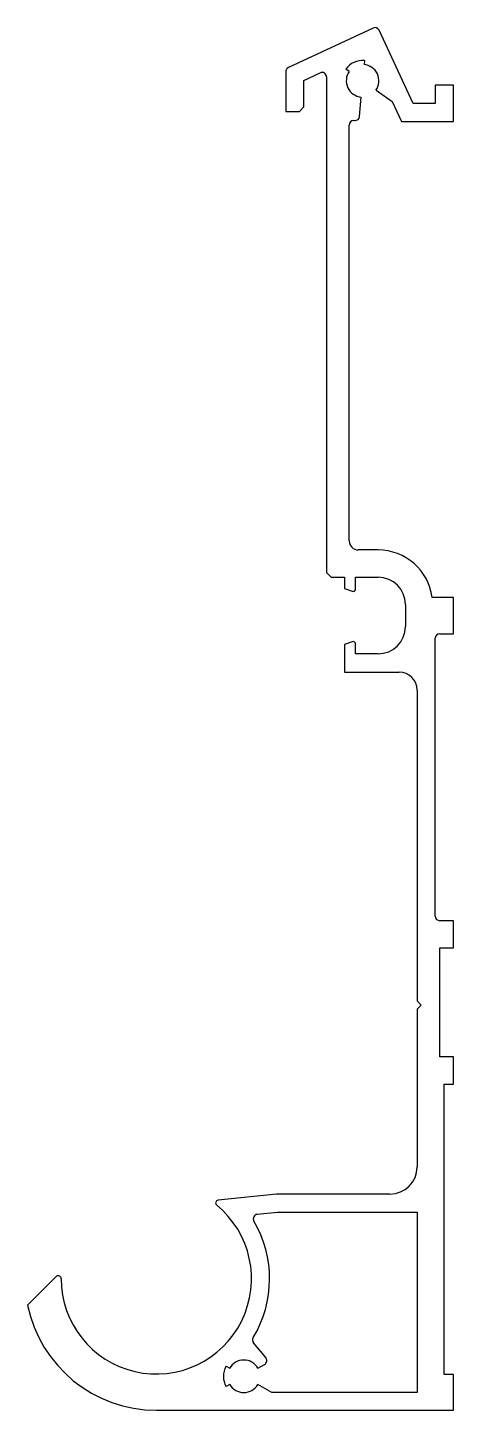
# Model space of a CAD drawing. Extents: x 232 to 279, y -256 to -103.
import ezdxf

# ---------------------------------------------------------------- set-up
doc = ezdxf.new("R2010")
doc.units = 0
doc.header["$LTSCALE"] = 15
doc.layers.get('0').update_dxf_attribs({"linetype": 'CONTINUOUS'})

msp = doc.modelspace()

# ---------------------------------------------------------------- linework, layer by layer
for p, q in [((269.97, -103.54), (260.63, -107.89)), ((274.39, -111.83), (270.64, -103.78)), ((267.35, -108.32), (266.98, -108.06)), ((269.02, -107.11), (268.98, -107.56)), ((260.34, -108.35), (260.34, -112.73)), ((262.34, -109.3), (264.13, -108.47)), ((262.34, -112.23), (262.34, -109.3)), ((264.84, -108.92), (264.84, -163.55)), ((268.48, -113.27), (268.67, -111.15)), ((270.3, -110.38), (272.1, -111.64)), ((276.84, -109.83), (276.84, -111.83)), ((278.84, -109.83), (276.84, -109.83)), ((278.84, -113.83), (278.84, -109.83)), ((260.34, -112.73), (261.84, -112.73)), ((261.84, -112.73), (262.34, -112.23)), ((272.1, -111.64), (273.12, -113.83)), ((276.84, -111.83), (274.39, -111.83)), ((267.34, -160.05), (267.34, -114.23)), ((267.84, -113.73), (267.98, -113.73)), ((273.12, -113.83), (278.84, -113.83)), ((270.54, -161.05), (268.34, -161.05)), ((264.84, -163.55), (265.34, -164.05)), ((265.34, -164.05), (266.84, -164.05)), ((266.84, -164.05), (266.84, -165.3)), ((268.04, -164.05), (270.54, -164.05)), ((268.04, -165.34), (268.04, -164.05)), ((266.84, -165.3), (267.77, -165.63)), ((273.54, -167.05), (273.54, -169.5)), ((278.84, -166.28), (276.49, -166.28)), ((278.84, -170.28), (278.84, -166.28)), ((277.34, -170.28), (278.84, -170.28)), ((267.77, -171.13), (266.84, -171.47)), ((266.84, -171.47), (266.84, -174.5)), ((268.04, -172.5), (268.04, -171.43)), ((276.84, -201.4), (276.84, -170.78)), ((270.54, -172.5), (268.04, -172.5)), ((266.84, -174.5), (272.84, -174.5)), ((274.84, -176.5), (274.84, -210.75)), ((278.84, -201.9), (277.34, -201.9)), ((278.84, -204.9), (278.84, -201.9)), ((277.34, -216.9), (277.34, -204.9)), ((277.34, -204.9), (278.84, -204.9)), ((274.84, -210.75), (275.29, -211.2)), ((275.29, -211.2), (274.84, -211.65)), ((274.84, -211.65), (274.84, -229.03)), ((278.84, -216.9), (277.34, -216.9)), ((278.84, -219.9), (278.84, -216.9)), ((277.84, -251.9), (277.84, -219.9)), ((277.84, -219.9), (278.84, -219.9)), ((259.31, -232.03), (252.87, -232.71)), ((271.84, -232.03), (259.31, -232.03)), ((257.2, -234.26), (259.42, -234.03)), ((259.42, -234.03), (274.84, -234.03)), ((274.84, -234.03), (274.84, -253.9)), ((235.05, -241.07), (231.85, -244.27)), ((258.14, -250.05), (256.79, -248.43)), ((253.77, -251), (254.16, -251.22)), ((257.27, -251.22), (258, -250.8)), ((278.84, -251.9), (277.84, -251.9)), ((278.84, -255.86), (278.84, -251.9)), ((254.16, -253.02), (253.77, -253.25)), ((258.8, -253.9), (257.27, -253.02)), ((274.84, -253.9), (258.8, -253.9)), ((246.06, -255.86), (278.84, -255.86))]:
    msp.add_line(p, q)
for centre, radius, start, end in [((270.18, -103.99), 0.5, 25, 115), ((260.84, -108.35), 0.5, 115, 180), ((268.82, -109.35), 2.25, 84.999, 145.001), ((268.82, -109.35), 1.8, 325.0001, 85.0007), ((264.34, -108.92), 0.5, 0, 115), ((268.82, -109.35), 1.8, 144.9994, 265.0006), ((267.84, -114.23), 0.5, 90, 180), ((267.98, -113.23), 0.5, 270, 354.9996), ((268.34, -160.05), 1, 180, 270), ((270.54, -167.05), 6, 7.4394, 90), ((270.54, -167.05), 3, 0, 90), ((267.74, -165.34), 0.3, 276.0002, 359.9999), ((270.54, -169.5), 3, 270, 0), ((277.34, -170.78), 0.5, 90, 180), ((267.74, -171.43), 0.3, 0, 84), ((272.84, -176.5), 2, 0, 90), ((277.34, -201.4), 0.5, 180, 270), ((271.84, -229.03), 3, 270, 0), ((252.9, -233), 0.3, 96, 230.7132), ((246.06, -241.36), 10.5, 180.0001, 50.7132), ((257.26, -234.76), 0.5, 96.0001, 210.5364), ((246.06, -241.36), 12.5, 328.752, 30.5364), ((235.22, -241.36), 0.337, 0.0001, 121.2793), ((246.06, -241.36), 14.5, 191.5609, 270), ((257.17, -248.11), 0.5, 148.752, 219.7057), ((255.71, -252.12), 2.25, 149.999, 210.001), ((255.71, -252.12), 1.8, 29.9993, 150.0007), ((257.75, -250.37), 0.5, 300.0025, 39.7057), ((255.71, -252.08), 1.82, 211.1052, 328.897)]:
    msp.add_arc(centre, radius, start, end)

doc.saveas('drawing.dxf')
